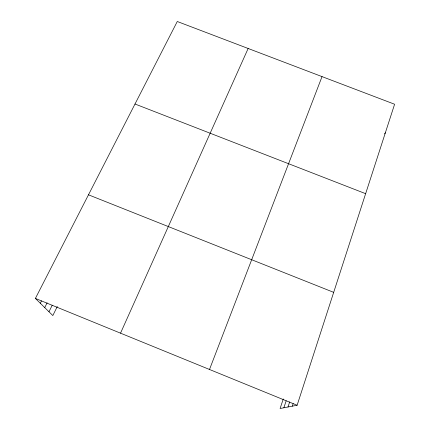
<?xml version="1.0" encoding="UTF-8"?>
<svg xmlns="http://www.w3.org/2000/svg" width="430" height="430" viewBox="0 0 430 430"><rect width="100%" height="100%" fill="white"/><g stroke="black" fill="none" stroke-linecap="round" stroke-linejoin="round"><path stroke-width="0.64" d="M283.284 398.965L280.102 408.5L297.125 405.237L394.6 104.237L177.273 21.5L35.4 298.425L52.831 315.555L57.297 306.542M292.319 406.156L293.147 403.625M288.003 406.984L289.669 401.926M283.859 407.78L286.165 400.814M209.507 369.477L322.032 76.61M120.529 333.169L248.148 48.483M48.977 311.766L52.25 305.209M44.725 307.595L47.117 302.844M40.307 303.247L41.511 300.876M384.587 133.854L385.344 132.811M135.004 104.012L365.634 193.677M88.483 194.811L333.68 292.346M35.4 298.425L297.125 405.237"/></g></svg>
